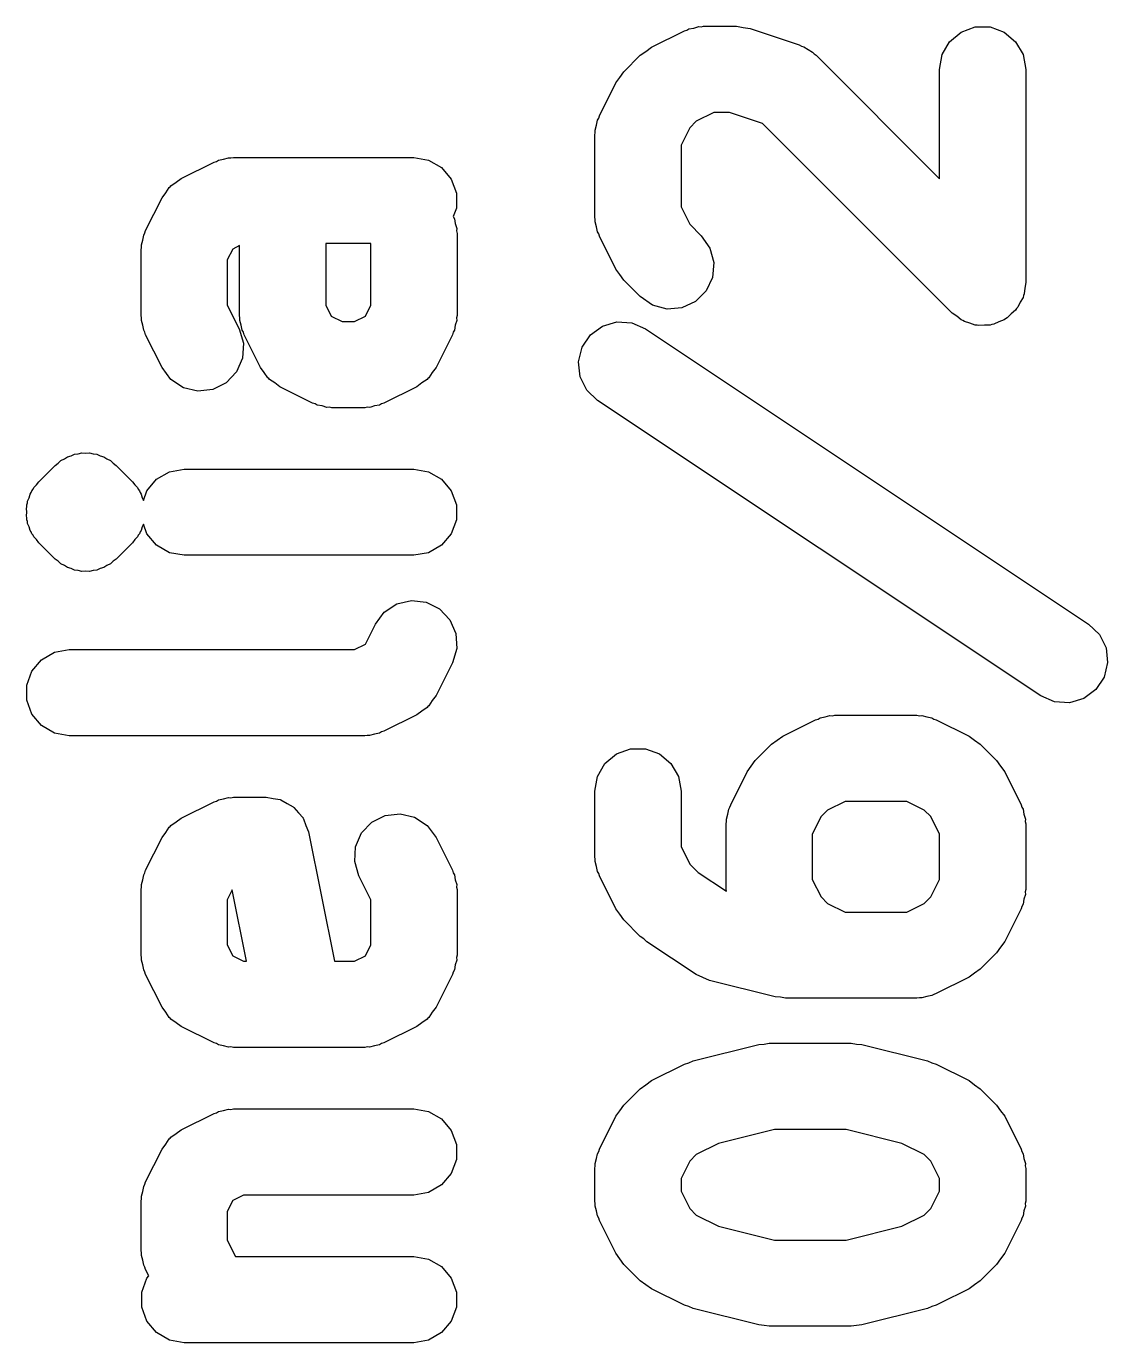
# Model space of a CAD drawing. Extents: x 25.3 to 49.5, y -85.5 to -24.8.
# Drawn here: x 27.352 to 29.742, y -82.155 to -79.243 of the extents above; entities that cross this region are included whole.
import ezdxf

# ---------------------------------------------------------------- set-up
doc = ezdxf.new("R2010")
doc.units = 0
doc.header["$MEASUREMENT"] = 0
doc.layers.add('BLACK', color=7, linetype='CONTINUOUS')

msp = doc.modelspace()

# ---------------------------------------------------------------- linework, layer by layer
at = {"layer": 'Black'}
for p, q in [((28.7338, -79.2898), (28.8064, -79.2535)), ((28.8064, -79.2535), (28.8116, -79.252)), ((28.8116, -79.252), (28.8164, -79.2492)), ((28.8164, -79.2492), (28.8274, -79.2473)), ((28.8274, -79.2473), (28.8381, -79.2441)), ((28.8381, -79.2441), (28.8436, -79.2444)), ((28.8436, -79.2444), (28.849, -79.2435)), ((28.849, -79.2435), (28.9215, -79.2435)), ((28.9215, -79.2435), (28.9366, -79.2461)), ((28.9366, -79.2461), (28.9516, -79.2484)), ((28.9516, -79.2484), (29.0605, -79.2846)), ((29.3928, -79.2775), (29.4182, -79.2562)), ((29.4182, -79.2562), (29.4493, -79.2449)), ((29.4493, -79.2449), (29.4824, -79.2449)), ((29.4824, -79.2449), (29.5134, -79.2562)), ((29.5134, -79.2562), (29.5388, -79.2775)), ((28.7215, -79.2989), (28.7338, -79.2898)), ((29.0605, -79.2846), (29.0653, -79.2872)), ((29.0653, -79.2872), (29.0706, -79.2887)), ((29.0706, -79.2887), (29.0798, -79.2951)), ((29.3763, -79.3061), (29.3928, -79.2775)), ((29.5388, -79.2775), (29.5553, -79.3061)), ((28.6727, -79.3439), (28.709, -79.3076)), ((28.709, -79.3076), (28.7215, -79.2989)), ((29.0798, -79.2951), (29.0896, -79.3004)), ((29.0896, -79.3004), (29.0932, -79.3045)), ((29.0932, -79.3045), (29.0977, -79.3076)), ((29.0977, -79.3076), (29.3706, -79.5805)), ((29.3706, -79.3387), (29.3763, -79.3061)), ((29.5553, -79.3061), (29.5611, -79.3387)), ((28.664, -79.3564), (28.6727, -79.3439)), ((29.3706, -79.5805), (29.3706, -79.3387)), ((29.5611, -79.3387), (29.5611, -79.8104)), ((28.6186, -79.4413), (28.6549, -79.3687)), ((28.6549, -79.3687), (28.664, -79.3564)), ((28.8714, -79.434), (28.8328, -79.4533)), ((28.9061, -79.434), (28.8714, -79.434)), ((28.9789, -79.4582), (28.9061, -79.434)), ((28.6092, -79.473), (28.6124, -79.4623)), ((28.6124, -79.4623), (28.6143, -79.4513)), ((28.6143, -79.4513), (28.6171, -79.4465)), ((28.6171, -79.4465), (28.6186, -79.4413)), ((28.8328, -79.4533), (28.8184, -79.4677)), ((29.3985, -79.8778), (28.9789, -79.4582)), ((28.6086, -79.4839), (28.6095, -79.4784)), ((28.6086, -79.6653), (28.6086, -79.4839)), ((28.6095, -79.4784), (28.6092, -79.473)), ((28.8184, -79.4677), (28.7991, -79.5063)), ((28.7991, -79.5063), (28.7991, -79.6428)), ((27.6942, -79.5801), (27.7668, -79.5438)), ((27.7668, -79.5438), (27.772, -79.5422)), ((27.772, -79.5422), (27.7768, -79.5395)), ((27.7768, -79.5395), (27.7878, -79.5376)), ((27.7878, -79.5376), (27.7985, -79.5344)), ((27.7985, -79.5344), (27.804, -79.5347)), ((27.804, -79.5347), (27.8094, -79.5337)), ((27.8094, -79.5337), (28.2085, -79.5337)), ((28.2085, -79.5337), (28.2411, -79.5395)), ((28.2411, -79.5395), (28.2697, -79.556)), ((27.683, -79.5884), (27.6942, -79.5801)), ((28.2697, -79.556), (28.291, -79.5814)), ((28.291, -79.5814), (28.3023, -79.6125)), ((27.6599, -79.6115), (27.6676, -79.5998)), ((27.6676, -79.5998), (27.6697, -79.5982)), ((27.6697, -79.5982), (27.6713, -79.5961)), ((27.6713, -79.5961), (27.683, -79.5884)), ((27.6153, -79.6953), (27.6516, -79.6227)), ((27.6516, -79.6227), (27.6599, -79.6115)), ((28.3023, -79.6125), (28.3023, -79.6455)), ((28.3023, -79.6455), (28.2954, -79.6645)), ((28.2954, -79.6645), (28.298, -79.669)), ((28.298, -79.669), (28.3, -79.68)), ((28.6095, -79.6707), (28.6086, -79.6653)), ((28.7991, -79.6428), (28.8184, -79.6814)), ((27.6138, -79.7005), (27.6153, -79.6953)), ((28.3, -79.68), (28.3031, -79.6907)), ((28.3031, -79.6907), (28.3028, -79.6962)), ((28.3028, -79.6962), (28.3038, -79.7016)), ((28.6092, -79.6762), (28.6095, -79.6707)), ((28.6124, -79.6869), (28.6092, -79.6762)), ((28.6143, -79.6979), (28.6124, -79.6869)), ((28.6171, -79.7026), (28.6143, -79.6979)), ((28.8184, -79.6814), (28.8437, -79.7068)), ((27.6059, -79.727), (27.6091, -79.7163)), ((27.6062, -79.7324), (27.6059, -79.727)), ((27.6091, -79.7163), (27.611, -79.7053)), ((27.611, -79.7053), (27.6138, -79.7005)), ((28.0135, -79.7242), (28.0135, -79.8605)), ((28.1133, -79.7242), (28.0135, -79.7242)), ((28.1133, -79.8605), (28.1133, -79.7242)), ((28.3038, -79.7016), (28.3038, -79.883)), ((28.6186, -79.7079), (28.6171, -79.7026)), ((28.6549, -79.7805), (28.6186, -79.7079)), ((28.8437, -79.7068), (28.8627, -79.7339)), ((27.6053, -79.7379), (27.6062, -79.7324)), ((27.6053, -79.883), (27.6053, -79.7379)), ((27.8078, -79.7363), (27.7958, -79.7603)), ((27.823, -79.7287), (27.8078, -79.7363)), ((27.823, -79.883), (27.823, -79.7287)), ((28.8627, -79.7339), (28.8713, -79.7658)), ((27.7958, -79.7603), (27.7958, -79.8605)), ((28.664, -79.7927), (28.6549, -79.7805)), ((28.8713, -79.7658), (28.8684, -79.7988)), ((28.6727, -79.8052), (28.664, -79.7927)), ((28.709, -79.8415), (28.6727, -79.8052)), ((28.8684, -79.7988), (28.8544, -79.8288)), ((29.5611, -79.8104), (29.5589, -79.8227)), ((28.7361, -79.8605), (28.709, -79.8415)), ((28.8544, -79.8288), (28.831, -79.8522)), ((29.5553, -79.843), (29.5491, -79.8538)), ((29.556, -79.8389), (29.5553, -79.843)), ((29.5578, -79.8351), (29.556, -79.8389)), ((29.5589, -79.8227), (29.5578, -79.8351)), ((27.7958, -79.8605), (27.822, -79.913)), ((28.0135, -79.8605), (28.0255, -79.8846)), ((28.1012, -79.8846), (28.1133, -79.8605)), ((28.7681, -79.869), (28.7361, -79.8605)), ((28.801, -79.8661), (28.7681, -79.869)), ((28.831, -79.8522), (28.801, -79.8661)), ((29.5388, -79.8717), (29.5292, -79.8797)), ((29.5409, -79.868), (29.5388, -79.8717)), ((29.5438, -79.8651), (29.5409, -79.868)), ((29.5491, -79.8538), (29.5438, -79.8651)), ((27.6062, -79.8884), (27.6053, -79.883)), ((27.6059, -79.8939), (27.6062, -79.8884)), ((27.6091, -79.9046), (27.6059, -79.8939)), ((27.8239, -79.8884), (27.823, -79.883)), ((27.8236, -79.8939), (27.8239, -79.8884)), ((27.8268, -79.9046), (27.8236, -79.8939)), ((28.0255, -79.8846), (28.0496, -79.8966)), ((28.0496, -79.8966), (28.0772, -79.8966)), ((28.0772, -79.8966), (28.1012, -79.8846)), ((28.3031, -79.8939), (28.3, -79.9046)), ((28.3038, -79.883), (28.3028, -79.8884)), ((28.3028, -79.8884), (28.3031, -79.8939)), ((28.6253, -79.9065), (28.6571, -79.8972)), ((28.6571, -79.8972), (28.6901, -79.8993)), ((28.6901, -79.8993), (28.7204, -79.9126)), ((29.4087, -79.8849), (29.3985, -79.8778)), ((29.4182, -79.8929), (29.4087, -79.8849)), ((29.4221, -79.8943), (29.4182, -79.8929)), ((29.4256, -79.8968), (29.4221, -79.8943)), ((29.4376, -79.9), (29.4256, -79.8968)), ((29.4493, -79.9042), (29.4376, -79.9)), ((29.4905, -79.9024), (29.4863, -79.9028)), ((29.5017, -79.8972), (29.4905, -79.9024)), ((29.5134, -79.8929), (29.5017, -79.8972)), ((29.5166, -79.8902), (29.5134, -79.8929)), ((29.5204, -79.8885), (29.5166, -79.8902)), ((29.5292, -79.8797), (29.5204, -79.8885)), ((27.611, -79.9156), (27.6091, -79.9046)), ((27.6138, -79.9203), (27.611, -79.9156)), ((27.6153, -79.9256), (27.6138, -79.9203)), ((27.6516, -79.9982), (27.6153, -79.9256)), ((27.822, -79.913), (27.8314, -79.9447)), ((27.8287, -79.9156), (27.8268, -79.9046)), ((27.8315, -79.9203), (27.8287, -79.9156)), ((27.833, -79.9256), (27.8315, -79.9203)), ((27.8693, -79.9982), (27.833, -79.9256)), ((28.2937, -79.9256), (28.2574, -79.9982)), ((28.2953, -79.9203), (28.2937, -79.9256)), ((28.298, -79.9156), (28.2953, -79.9203)), ((28.3, -79.9046), (28.298, -79.9156)), ((28.5803, -79.9536), (28.5987, -79.9261)), ((28.5987, -79.9261), (28.6253, -79.9065)), ((28.7204, -79.9126), (29.7001, -80.5657)), ((29.4535, -79.9042), (29.4493, -79.9042)), ((29.4575, -79.9053), (29.4535, -79.9042)), ((29.4699, -79.9042), (29.4575, -79.9053)), ((29.4824, -79.9042), (29.4699, -79.9042)), ((29.4863, -79.9028), (29.4824, -79.9042)), ((27.8314, -79.9447), (27.8294, -79.9777)), ((28.5725, -79.9857), (28.5803, -79.9536)), ((27.8294, -79.9777), (27.8163, -80.0081)), ((28.5761, -80.0186), (28.5725, -79.9857)), ((27.6713, -80.0247), (27.6516, -79.9982)), ((27.8163, -80.0081), (27.7935, -80.0321)), ((27.8776, -80.0094), (27.8693, -79.9982)), ((27.8853, -80.0211), (27.8776, -80.0094)), ((28.2491, -80.0094), (28.2414, -80.0211)), ((28.2574, -79.9982), (28.2491, -80.0094)), ((28.5908, -80.0483), (28.5761, -80.0186)), ((27.6989, -80.043), (27.6713, -80.0247)), ((27.7311, -80.0506), (27.6989, -80.043)), ((27.764, -80.0469), (27.7311, -80.0506)), ((27.7935, -80.0321), (27.764, -80.0469)), ((27.8875, -80.0226), (27.8853, -80.0211)), ((27.889, -80.0247), (27.8875, -80.0226)), ((27.9007, -80.0324), (27.889, -80.0247)), ((27.9119, -80.0408), (27.9007, -80.0324)), ((27.9845, -80.0771), (27.9119, -80.0408)), ((28.2148, -80.0408), (28.1423, -80.0771)), ((28.226, -80.0324), (28.2148, -80.0408)), ((28.2377, -80.0247), (28.226, -80.0324)), ((28.2393, -80.0226), (28.2377, -80.0247)), ((28.2414, -80.0211), (28.2393, -80.0226)), ((27.9898, -80.0786), (27.9845, -80.0771)), ((28.1423, -80.0771), (28.137, -80.0786)), ((28.6147, -80.0711), (28.5908, -80.0483)), ((29.5944, -80.7243), (28.6147, -80.0711)), ((27.9945, -80.0814), (27.9898, -80.0786)), ((28.0055, -80.0833), (27.9945, -80.0814)), ((28.0162, -80.0865), (28.0055, -80.0833)), ((28.0217, -80.0862), (28.0162, -80.0865)), ((28.0271, -80.0871), (28.0217, -80.0862)), ((28.0997, -80.0871), (28.0271, -80.0871)), ((28.1051, -80.0862), (28.0997, -80.0871)), ((28.1105, -80.0865), (28.1051, -80.0862)), ((28.1133, -80.0857), (28.1105, -80.0865)), ((28.1212, -80.0833), (28.1133, -80.0857)), ((28.1322, -80.0814), (28.1212, -80.0833)), ((28.137, -80.0786), (28.1322, -80.0814)), ((27.4425, -80.1958), (27.4506, -80.1937)), ((27.4506, -80.1937), (27.4581, -80.1901)), ((27.4581, -80.1901), (27.4664, -80.1894)), ((27.4664, -80.1894), (27.4745, -80.1873)), ((27.4745, -80.1873), (27.4828, -80.188)), ((27.4828, -80.188), (27.4911, -80.1873)), ((27.4911, -80.1873), (27.4992, -80.1894)), ((27.4992, -80.1894), (27.5075, -80.1901)), ((27.5075, -80.1901), (27.515, -80.1937)), ((27.515, -80.1937), (27.5231, -80.1958)), ((27.3792, -80.2511), (27.4154, -80.2148)), ((27.4154, -80.2148), (27.4223, -80.21)), ((27.4223, -80.21), (27.4282, -80.2041)), ((27.4282, -80.2041), (27.4357, -80.2006)), ((27.4357, -80.2006), (27.4425, -80.1958)), ((27.5231, -80.1958), (27.5299, -80.2006)), ((27.5299, -80.2006), (27.5374, -80.2041)), ((27.5374, -80.2041), (27.5433, -80.21)), ((27.5433, -80.21), (27.5502, -80.2148)), ((27.5502, -80.2148), (27.5864, -80.2511)), ((27.3744, -80.2579), (27.3792, -80.2511)), ((27.5864, -80.2511), (27.5912, -80.2579)), ((27.618, -80.2708), (27.6393, -80.2455)), ((27.6393, -80.2455), (27.6679, -80.2289)), ((27.6679, -80.2289), (27.7005, -80.2232)), ((27.7005, -80.2232), (28.2085, -80.2232)), ((28.2085, -80.2232), (28.2411, -80.2289)), ((28.2411, -80.2289), (28.2697, -80.2455)), ((28.2697, -80.2455), (28.291, -80.2708)), ((27.358, -80.2862), (27.3602, -80.2782)), ((27.3602, -80.2782), (27.3626, -80.2747)), ((27.3626, -80.2747), (27.364, -80.2708)), ((27.364, -80.2708), (27.3667, -80.2676)), ((27.3667, -80.2676), (27.3685, -80.2638)), ((27.3685, -80.2638), (27.3744, -80.2579)), ((27.5912, -80.2579), (27.5971, -80.2638)), ((27.5971, -80.2638), (27.5989, -80.2676)), ((27.5989, -80.2676), (27.6016, -80.2708)), ((27.6016, -80.2708), (27.603, -80.2747)), ((27.603, -80.2747), (27.6054, -80.2782)), ((27.6054, -80.2782), (27.6076, -80.2862)), ((27.6103, -80.2921), (27.618, -80.2708)), ((28.291, -80.2708), (28.3023, -80.3019)), ((27.3516, -80.3101), (27.3527, -80.3061)), ((27.3524, -80.3184), (27.3516, -80.3101)), ((27.3527, -80.3019), (27.3541, -80.2979)), ((27.3527, -80.3061), (27.3527, -80.3019)), ((27.3541, -80.2979), (27.3545, -80.2938)), ((27.3545, -80.2938), (27.358, -80.2862)), ((27.6076, -80.2862), (27.6103, -80.2921)), ((28.3023, -80.3019), (28.3023, -80.335)), ((27.3516, -80.3267), (27.3524, -80.3184)), ((27.3527, -80.3308), (27.3516, -80.3267)), ((27.3527, -80.335), (27.3527, -80.3308)), ((27.3541, -80.3389), (27.3527, -80.335)), ((27.3545, -80.3431), (27.3541, -80.3389)), ((28.3023, -80.335), (28.291, -80.3661)), ((27.358, -80.3506), (27.3545, -80.3431)), ((27.3602, -80.3587), (27.358, -80.3506)), ((27.3626, -80.3621), (27.3602, -80.3587)), ((27.364, -80.3661), (27.3626, -80.3621)), ((27.3667, -80.3693), (27.364, -80.3661)), ((27.6016, -80.3661), (27.5989, -80.3693)), ((27.603, -80.3621), (27.6016, -80.3661)), ((27.6054, -80.3587), (27.603, -80.3621)), ((27.6076, -80.3506), (27.6054, -80.3587)), ((27.6103, -80.3448), (27.6076, -80.3506)), ((27.618, -80.3661), (27.6103, -80.3448)), ((27.6393, -80.3914), (27.618, -80.3661)), ((28.291, -80.3661), (28.2697, -80.3914)), ((27.3685, -80.3731), (27.3667, -80.3693)), ((27.3744, -80.379), (27.3685, -80.3731)), ((27.3792, -80.3858), (27.3744, -80.379)), ((27.4154, -80.4221), (27.3792, -80.3858)), ((27.5864, -80.3858), (27.5502, -80.4221)), ((27.5912, -80.379), (27.5864, -80.3858)), ((27.5971, -80.3731), (27.5912, -80.379)), ((27.5989, -80.3693), (27.5971, -80.3731)), ((27.6679, -80.4079), (27.6393, -80.3914)), ((28.2697, -80.3914), (28.2411, -80.4079)), ((27.4223, -80.4268), (27.4154, -80.4221)), ((27.5502, -80.4221), (27.5433, -80.4268)), ((27.7005, -80.4137), (27.6679, -80.4079)), ((28.2085, -80.4137), (27.7005, -80.4137)), ((28.2411, -80.4079), (28.2085, -80.4137)), ((27.4282, -80.4327), (27.4223, -80.4268)), ((27.4357, -80.4363), (27.4282, -80.4327)), ((27.4425, -80.441), (27.4357, -80.4363)), ((27.4506, -80.4432), (27.4425, -80.441)), ((27.4581, -80.4467), (27.4506, -80.4432)), ((27.4664, -80.4474), (27.4581, -80.4467)), ((27.4745, -80.4496), (27.4664, -80.4474)), ((27.4828, -80.4489), (27.4745, -80.4496)), ((27.4911, -80.4496), (27.4828, -80.4489)), ((27.4992, -80.4474), (27.4911, -80.4496)), ((27.5075, -80.4467), (27.4992, -80.4474)), ((27.515, -80.4432), (27.5075, -80.4467)), ((27.5231, -80.441), (27.515, -80.4432)), ((27.5299, -80.4363), (27.5231, -80.441)), ((27.5374, -80.4327), (27.5299, -80.4363)), ((27.5433, -80.4268), (27.5374, -80.4327)), ((28.1706, -80.5213), (28.2028, -80.5136)), ((28.2028, -80.5136), (28.2357, -80.5174)), ((28.1233, -80.5661), (28.143, -80.5395)), ((28.143, -80.5395), (28.1706, -80.5213)), ((28.2357, -80.5174), (28.2653, -80.5322)), ((28.2653, -80.5322), (28.288, -80.5562)), ((28.1012, -80.6103), (28.1233, -80.5661)), ((28.288, -80.5562), (28.3012, -80.5866)), ((29.7001, -80.5657), (29.724, -80.5886)), ((28.3012, -80.5866), (28.3031, -80.6196)), ((29.724, -80.5886), (29.7387, -80.6183)), ((27.3853, -80.6446), (27.4139, -80.6281)), ((27.4139, -80.6281), (27.4465, -80.6223)), ((27.4465, -80.6223), (28.0772, -80.6223)), ((28.0772, -80.6223), (28.1012, -80.6103)), ((28.3031, -80.6196), (28.2937, -80.6513)), ((29.7387, -80.6183), (29.7423, -80.6511)), ((27.364, -80.6699), (27.3853, -80.6446)), ((28.2937, -80.6513), (28.2574, -80.7239)), ((29.7423, -80.6511), (29.7345, -80.6833)), ((27.3527, -80.701), (27.364, -80.6699)), ((29.7345, -80.6833), (29.7161, -80.7108)), ((27.3527, -80.7341), (27.3527, -80.701)), ((29.7161, -80.7108), (29.6895, -80.7304)), ((27.364, -80.7652), (27.3527, -80.7341)), ((28.2414, -80.7468), (28.2393, -80.7483)), ((28.2491, -80.7351), (28.2414, -80.7468)), ((28.2574, -80.7239), (28.2491, -80.7351)), ((29.6247, -80.7375), (29.5944, -80.7243)), ((29.6577, -80.7397), (29.6247, -80.7375)), ((29.6895, -80.7304), (29.6577, -80.7397)), ((27.3853, -80.7905), (27.364, -80.7652)), ((28.2148, -80.7665), (28.1423, -80.8028)), ((28.2261, -80.7582), (28.2148, -80.7665)), ((28.2377, -80.7505), (28.2261, -80.7582)), ((28.2393, -80.7483), (28.2377, -80.7505)), ((29.0966, -80.7775), (29.1019, -80.776)), ((29.1019, -80.776), (29.1067, -80.7732)), ((29.1067, -80.7732), (29.1177, -80.7713)), ((29.1177, -80.7713), (29.1284, -80.7681)), ((29.1284, -80.7681), (29.1338, -80.7684)), ((29.1338, -80.7684), (29.1392, -80.7675)), ((29.1392, -80.7675), (29.3207, -80.7675)), ((29.3207, -80.7675), (29.3261, -80.7684)), ((29.3261, -80.7684), (29.3316, -80.7681)), ((29.3316, -80.7681), (29.3423, -80.7713)), ((29.3423, -80.7713), (29.3532, -80.7732)), ((29.3532, -80.7732), (29.358, -80.776)), ((29.358, -80.776), (29.3633, -80.7775)), ((27.4139, -80.8071), (27.3853, -80.7905)), ((28.137, -80.8043), (28.1322, -80.8071)), ((28.1423, -80.8028), (28.137, -80.8043)), ((29.0241, -80.8138), (29.0966, -80.7775)), ((29.3633, -80.7775), (29.4358, -80.8138)), ((27.4465, -80.8128), (27.4139, -80.8071)), ((28.0997, -80.8128), (27.4465, -80.8128)), ((28.1051, -80.8119), (28.0997, -80.8128)), ((28.1105, -80.8122), (28.1051, -80.8119)), ((28.1212, -80.809), (28.1105, -80.8122)), ((28.1322, -80.8071), (28.1212, -80.809)), ((28.963, -80.8679), (28.9993, -80.8316)), ((28.9993, -80.8316), (29.0118, -80.8229)), ((29.0118, -80.8229), (29.0241, -80.8138)), ((29.4358, -80.8138), (29.4481, -80.8229)), ((29.4481, -80.8229), (29.4606, -80.8316)), ((29.4606, -80.8316), (29.4969, -80.8679)), ((28.6308, -80.8741), (28.6562, -80.8528)), ((28.6562, -80.8528), (28.6873, -80.8415)), ((28.6873, -80.8415), (28.7204, -80.8415)), ((28.7204, -80.8415), (28.7514, -80.8528)), ((28.7514, -80.8528), (28.7768, -80.8741)), ((28.6143, -80.9027), (28.6308, -80.8741)), ((28.7768, -80.8741), (28.7933, -80.9027)), ((28.9452, -80.8927), (28.9543, -80.8804)), ((28.9543, -80.8804), (28.963, -80.8679)), ((29.4969, -80.8679), (29.5056, -80.8804)), ((29.5056, -80.8804), (29.5147, -80.8927)), ((28.6086, -80.9353), (28.6143, -80.9027)), ((28.7933, -80.9027), (28.7991, -80.9353)), ((28.9089, -80.9653), (28.9452, -80.8927)), ((29.5147, -80.8927), (29.551, -80.9653)), ((27.7878, -80.9527), (27.7985, -80.9495)), ((27.7985, -80.9495), (27.804, -80.9498)), ((27.804, -80.9498), (27.8094, -80.9489)), ((27.8094, -80.9489), (27.8819, -80.9489)), ((27.8819, -80.9489), (27.8972, -80.9516)), ((28.6086, -81.0804), (28.6086, -80.9353)), ((28.7991, -80.9353), (28.7991, -81.0579)), ((27.6942, -80.9952), (27.7668, -80.9589)), ((27.7668, -80.9589), (27.772, -80.9574)), ((27.772, -80.9574), (27.7768, -80.9546)), ((27.7768, -80.9546), (27.7878, -80.9527)), ((27.8972, -80.9516), (27.9125, -80.9539)), ((27.9125, -80.9539), (27.9134, -80.9544)), ((27.9134, -80.9544), (27.9145, -80.9546)), ((27.9145, -80.9546), (27.9279, -80.9624)), ((27.9279, -80.9624), (27.9415, -80.9698)), ((27.9415, -80.9698), (27.9422, -80.9706)), ((27.9422, -80.9706), (27.9432, -80.9712)), ((27.9432, -80.9712), (27.9531, -80.983)), ((28.9027, -80.9863), (28.9046, -80.9753)), ((28.9046, -80.9753), (28.9073, -80.9705)), ((28.9073, -80.9705), (28.9089, -80.9653)), ((29.1231, -80.9773), (29.1087, -80.9917)), ((29.1617, -80.958), (29.1231, -80.9773)), ((29.2982, -80.958), (29.1617, -80.958)), ((29.3368, -80.9773), (29.2982, -80.958)), ((29.3512, -80.9917), (29.3368, -80.9773)), ((29.551, -80.9653), (29.5526, -80.9705)), ((29.5526, -80.9705), (29.5553, -80.9753)), ((29.5553, -80.9753), (29.5573, -80.9863)), ((27.6713, -81.0113), (27.683, -81.0036)), ((27.683, -81.0036), (27.6942, -80.9952)), ((27.9531, -80.983), (27.9633, -80.9946)), ((27.9633, -80.9946), (27.9637, -80.9957)), ((27.9637, -80.9957), (27.9644, -80.9965)), ((27.9644, -80.9965), (27.9697, -81.0111)), ((28.0927, -81.0279), (28.1155, -81.0039)), ((28.1155, -81.0039), (28.1451, -80.9891)), ((28.1451, -80.9891), (28.1779, -80.9853)), ((28.1779, -80.9853), (28.2101, -80.993)), ((28.2101, -80.993), (28.2377, -81.0113)), ((28.8988, -81.0079), (28.8998, -81.0024)), ((28.8988, -81.153), (28.8988, -81.0079)), ((28.8995, -80.997), (28.9027, -80.9863)), ((28.8998, -81.0024), (28.8995, -80.997)), ((29.1087, -80.9917), (29.0893, -81.0303)), ((29.3706, -81.0303), (29.3512, -80.9917)), ((29.5573, -80.9863), (29.5604, -80.997)), ((29.5604, -80.997), (29.5601, -81.0024)), ((29.5601, -81.0024), (29.5611, -81.0079)), ((29.5611, -81.0079), (29.5611, -81.153)), ((27.6153, -81.1104), (27.6516, -81.0378)), ((27.6516, -81.0378), (27.6599, -81.0266)), ((27.6599, -81.0266), (27.6676, -81.0149)), ((27.6676, -81.0149), (27.6697, -81.0134)), ((27.6697, -81.0134), (27.6713, -81.0113)), ((27.9697, -81.0111), (27.9753, -81.0255)), ((27.9753, -81.0255), (28.0326, -81.3117)), ((28.0796, -81.0583), (28.0927, -81.0279)), ((28.2377, -81.0113), (28.2574, -81.0378)), ((28.2574, -81.0378), (28.2937, -81.1104)), ((29.0893, -81.0303), (29.0893, -81.1305)), ((29.3706, -81.1305), (29.3706, -81.0303)), ((28.0776, -81.0913), (28.0796, -81.0583)), ((28.7991, -81.0579), (28.8184, -81.0966)), ((28.087, -81.123), (28.0776, -81.0913)), ((28.6095, -81.0858), (28.6086, -81.0804)), ((28.6092, -81.0913), (28.6095, -81.0858)), ((28.6124, -81.102), (28.6092, -81.0913)), ((27.6091, -81.1314), (27.611, -81.1204)), ((27.611, -81.1204), (27.6138, -81.1157)), ((27.6138, -81.1157), (27.6153, -81.1104)), ((28.1133, -81.1755), (28.087, -81.123)), ((28.2937, -81.1104), (28.2953, -81.1157)), ((28.2953, -81.1157), (28.298, -81.1204)), ((28.298, -81.1204), (28.3, -81.1314)), ((28.6143, -81.113), (28.6124, -81.102)), ((28.6171, -81.1178), (28.6143, -81.113)), ((28.6186, -81.123), (28.6171, -81.1178)), ((28.6549, -81.1956), (28.6186, -81.123)), ((28.8184, -81.0966), (28.8371, -81.1153)), ((28.8371, -81.1153), (28.8995, -81.1569)), ((27.6053, -81.153), (27.6062, -81.1476)), ((27.6053, -81.2981), (27.6053, -81.153)), ((27.6059, -81.1421), (27.6091, -81.1314)), ((27.6062, -81.1476), (27.6059, -81.1421)), ((27.8067, -81.1536), (27.7958, -81.1755)), ((27.8383, -81.3117), (27.8067, -81.1536)), ((28.3, -81.1314), (28.3031, -81.1421)), ((28.3031, -81.1421), (28.3028, -81.1476)), ((28.3028, -81.1476), (28.3038, -81.153)), ((28.3038, -81.153), (28.3038, -81.2981)), ((28.8995, -81.1569), (28.8988, -81.153)), ((29.0893, -81.1305), (29.1087, -81.1691)), ((29.3512, -81.1691), (29.3706, -81.1305)), ((29.5611, -81.153), (29.5601, -81.1584)), ((27.7958, -81.1755), (27.7958, -81.2757)), ((28.1133, -81.2757), (28.1133, -81.1755)), ((29.1087, -81.1691), (29.1231, -81.1836)), ((29.1231, -81.1836), (29.1617, -81.2029)), ((29.2982, -81.2029), (29.3368, -81.1836)), ((29.3368, -81.1836), (29.3512, -81.1691)), ((29.5573, -81.1746), (29.5553, -81.1856)), ((29.5604, -81.1639), (29.5573, -81.1746)), ((29.5601, -81.1584), (29.5604, -81.1639)), ((28.664, -81.2078), (28.6549, -81.1956)), ((28.6727, -81.2203), (28.664, -81.2078)), ((29.1617, -81.2029), (29.2982, -81.2029)), ((29.551, -81.1956), (29.5147, -81.2682)), ((29.5526, -81.1903), (29.551, -81.1956)), ((29.5553, -81.1856), (29.5526, -81.1903)), ((28.709, -81.2566), (28.6727, -81.2203)), ((28.7167, -81.262), (28.709, -81.2566)), ((28.7236, -81.2685), (28.7167, -81.262)), ((28.8324, -81.3411), (28.7236, -81.2685)), ((29.5147, -81.2682), (29.5056, -81.2804)), ((27.6062, -81.3036), (27.6053, -81.2981)), ((27.7958, -81.2757), (27.8078, -81.2997)), ((27.8078, -81.2997), (27.8319, -81.3117)), ((28.0772, -81.3117), (28.1012, -81.2997)), ((28.1012, -81.2997), (28.1133, -81.2757)), ((28.3038, -81.2981), (28.3028, -81.3035)), ((29.4969, -81.2929), (29.4606, -81.3292)), ((29.5056, -81.2804), (29.4969, -81.2929)), ((27.6059, -81.309), (27.6062, -81.3036)), ((27.6091, -81.3197), (27.6059, -81.309)), ((27.611, -81.3307), (27.6091, -81.3197)), ((27.8319, -81.3117), (27.8383, -81.3117)), ((28.0326, -81.3117), (28.0772, -81.3117)), ((28.3, -81.3197), (28.298, -81.3307)), ((28.3031, -81.309), (28.3, -81.3197)), ((28.3028, -81.3035), (28.3031, -81.309)), ((29.4606, -81.3292), (29.4481, -81.338)), ((27.6138, -81.3355), (27.611, -81.3307)), ((27.6153, -81.3407), (27.6138, -81.3355)), ((27.6516, -81.4133), (27.6153, -81.3407)), ((28.2937, -81.3407), (28.2574, -81.4133)), ((28.2953, -81.3355), (28.2937, -81.3407)), ((28.298, -81.3307), (28.2953, -81.3355)), ((28.8473, -81.3476), (28.8324, -81.3411)), ((28.8621, -81.3543), (28.8473, -81.3476)), ((29.0073, -81.3905), (28.8621, -81.3543)), ((29.4358, -81.347), (29.3633, -81.3833)), ((29.4481, -81.338), (29.4358, -81.347)), ((29.3532, -81.3876), (29.3423, -81.3896)), ((29.358, -81.3849), (29.3532, -81.3876)), ((29.3633, -81.3833), (29.358, -81.3849)), ((27.6599, -81.4245), (27.6516, -81.4133)), ((28.2574, -81.4133), (28.2491, -81.4245)), ((29.0189, -81.3914), (29.0073, -81.3905)), ((29.0304, -81.3934), (29.0189, -81.3914)), ((29.3207, -81.3934), (29.0304, -81.3934)), ((29.3261, -81.3924), (29.3207, -81.3934)), ((29.3316, -81.3928), (29.3261, -81.3924)), ((29.3423, -81.3896), (29.3316, -81.3928)), ((27.6676, -81.4362), (27.6599, -81.4245)), ((27.6697, -81.4378), (27.6676, -81.4362)), ((27.6713, -81.4399), (27.6697, -81.4378)), ((27.683, -81.4476), (27.6713, -81.4399)), ((28.2377, -81.4399), (28.226, -81.4476)), ((28.2393, -81.4378), (28.2377, -81.4399)), ((28.2414, -81.4362), (28.2393, -81.4378)), ((28.2491, -81.4245), (28.2414, -81.4362)), ((27.6942, -81.4559), (27.683, -81.4476)), ((27.7668, -81.4922), (27.6942, -81.4559)), ((28.2148, -81.4559), (28.1423, -81.4922)), ((28.226, -81.4476), (28.2148, -81.4559)), ((27.772, -81.4938), (27.7668, -81.4922)), ((27.7768, -81.4965), (27.772, -81.4938)), ((27.7878, -81.4984), (27.7768, -81.4965)), ((27.7985, -81.5016), (27.7878, -81.4984)), ((27.804, -81.5013), (27.7985, -81.5016)), ((27.8094, -81.5022), (27.804, -81.5013)), ((28.0997, -81.5022), (27.8094, -81.5022)), ((28.1051, -81.5013), (28.0997, -81.5022)), ((28.1105, -81.5016), (28.1051, -81.5013)), ((28.1212, -81.4984), (28.1105, -81.5016)), ((28.1322, -81.4965), (28.1212, -81.4984)), ((28.137, -81.4938), (28.1322, -81.4965)), ((28.1423, -81.4922), (28.137, -81.4938)), ((28.8259, -81.5323), (28.971, -81.496)), ((28.971, -81.496), (28.9826, -81.4952)), ((28.9826, -81.4952), (28.9941, -81.4932)), ((28.9941, -81.4932), (29.1755, -81.4932)), ((29.1755, -81.4932), (29.187, -81.4952)), ((29.187, -81.4952), (29.1986, -81.496)), ((29.1986, -81.496), (29.3438, -81.5323)), ((28.8163, -81.5365), (28.8259, -81.5323)), ((29.3438, -81.5323), (29.3533, -81.5365)), ((28.7338, -81.5758), (28.8064, -81.5395)), ((28.8064, -81.5395), (28.8163, -81.5365)), ((29.3533, -81.5365), (29.3633, -81.5395)), ((29.3633, -81.5395), (29.4358, -81.5758)), ((28.709, -81.5936), (28.7215, -81.5849)), ((28.7215, -81.5849), (28.7338, -81.5758)), ((29.4358, -81.5758), (29.4481, -81.5849)), ((29.4481, -81.5849), (29.4606, -81.5936)), ((28.6727, -81.6299), (28.709, -81.5936)), ((29.4606, -81.5936), (29.4969, -81.6299)), ((27.6942, -81.6847), (27.7668, -81.6484)), ((27.7668, -81.6484), (27.772, -81.6468)), ((27.772, -81.6468), (27.7768, -81.6441)), ((27.7768, -81.6441), (27.7878, -81.6421)), ((27.7878, -81.6421), (27.7985, -81.6389)), ((27.7985, -81.6389), (27.804, -81.6393)), ((27.804, -81.6393), (27.8094, -81.6383)), ((27.8094, -81.6383), (28.2085, -81.6383)), ((28.2085, -81.6383), (28.2411, -81.6441)), ((28.2411, -81.6441), (28.2697, -81.6606)), ((28.6549, -81.6547), (28.664, -81.6424)), ((28.664, -81.6424), (28.6727, -81.6299)), ((29.4969, -81.6299), (29.5056, -81.6424)), ((29.5056, -81.6424), (29.5147, -81.6547)), ((28.2697, -81.6606), (28.291, -81.6859)), ((28.6186, -81.7273), (28.6549, -81.6547)), ((29.5147, -81.6547), (29.551, -81.7273)), ((27.6599, -81.716), (27.6676, -81.7044)), ((27.6676, -81.7044), (27.6697, -81.7028)), ((27.6697, -81.7028), (27.6713, -81.7007)), ((27.6713, -81.7007), (27.683, -81.693)), ((27.683, -81.693), (27.6942, -81.6847)), ((28.291, -81.6859), (28.3023, -81.717)), ((29.0058, -81.6837), (28.8822, -81.7146)), ((29.1638, -81.6837), (29.0058, -81.6837)), ((29.2874, -81.7146), (29.1638, -81.6837)), ((27.6153, -81.7998), (27.6516, -81.7273)), ((27.6516, -81.7273), (27.6599, -81.716)), ((28.3023, -81.717), (28.3023, -81.7501)), ((28.6143, -81.7373), (28.6171, -81.7325)), ((28.6171, -81.7325), (28.6186, -81.7273)), ((28.8822, -81.7146), (28.8328, -81.7393)), ((29.3368, -81.7393), (29.2874, -81.7146)), ((29.551, -81.7273), (29.5526, -81.7325)), ((29.5526, -81.7325), (29.5553, -81.7373)), ((28.3023, -81.7501), (28.291, -81.7812)), ((28.6086, -81.7699), (28.6095, -81.7644)), ((28.6092, -81.759), (28.6124, -81.7483)), ((28.6095, -81.7644), (28.6092, -81.759)), ((28.6124, -81.7483), (28.6143, -81.7373)), ((28.8184, -81.7537), (28.7991, -81.7923)), ((28.8328, -81.7393), (28.8184, -81.7537)), ((29.3512, -81.7537), (29.3368, -81.7393)), ((29.3706, -81.7923), (29.3512, -81.7537)), ((29.5553, -81.7373), (29.5573, -81.7483)), ((29.5573, -81.7483), (29.5604, -81.759)), ((29.5604, -81.759), (29.5601, -81.7644)), ((29.5601, -81.7644), (29.5611, -81.7699)), ((28.291, -81.7812), (28.2697, -81.8065)), ((28.6086, -81.8424), (28.6086, -81.7699)), ((28.7991, -81.7923), (28.7991, -81.8199)), ((29.3706, -81.8199), (29.3706, -81.7923)), ((29.5611, -81.7699), (29.5611, -81.8424)), ((27.6059, -81.8315), (27.6091, -81.8208)), ((27.6091, -81.8208), (27.611, -81.8099)), ((27.611, -81.8099), (27.6138, -81.8051)), ((27.6138, -81.8051), (27.6153, -81.7998)), ((28.2411, -81.8231), (28.2085, -81.8288)), ((28.2697, -81.8065), (28.2411, -81.8231)), ((28.7991, -81.8199), (28.8184, -81.8586)), ((29.3512, -81.8586), (29.3706, -81.8199)), ((27.6053, -81.8424), (27.6062, -81.837)), ((27.6053, -81.9513), (27.6053, -81.8424)), ((27.6062, -81.837), (27.6059, -81.8315)), ((27.8078, -81.8409), (27.7958, -81.8649)), ((27.8319, -81.8288), (27.8078, -81.8409)), ((28.2085, -81.8288), (27.8319, -81.8288)), ((28.6095, -81.8478), (28.6086, -81.8424)), ((28.6092, -81.8533), (28.6095, -81.8478)), ((28.6124, -81.864), (28.6092, -81.8533)), ((29.5604, -81.8533), (29.5573, -81.864)), ((29.5611, -81.8424), (29.5601, -81.8478)), ((29.5601, -81.8478), (29.5604, -81.8533)), ((27.7958, -81.8649), (27.7958, -81.9288)), ((28.6143, -81.875), (28.6124, -81.864)), ((28.6171, -81.8798), (28.6143, -81.875)), ((28.6186, -81.885), (28.6171, -81.8798)), ((28.8184, -81.8586), (28.8328, -81.873)), ((28.8328, -81.873), (28.8822, -81.8977)), ((29.2874, -81.8977), (29.3368, -81.873)), ((29.3368, -81.873), (29.3512, -81.8586)), ((29.5526, -81.8798), (29.551, -81.885)), ((29.5553, -81.875), (29.5526, -81.8798)), ((29.5573, -81.864), (29.5553, -81.875)), ((28.6549, -81.9576), (28.6186, -81.885)), ((28.8822, -81.8977), (29.0058, -81.9286)), ((29.1638, -81.9286), (29.2874, -81.8977)), ((29.551, -81.885), (29.5147, -81.9576)), ((27.7958, -81.9288), (27.8138, -81.9649)), ((29.0058, -81.9286), (29.1638, -81.9286)), ((27.6062, -81.9567), (27.6053, -81.9513)), ((27.6059, -81.9622), (27.6062, -81.9567)), ((27.6091, -81.9729), (27.6059, -81.9622)), ((27.8138, -81.9649), (28.2085, -81.9649)), ((28.2085, -81.9649), (28.2411, -81.9706)), ((28.664, -81.9698), (28.6549, -81.9576)), ((28.6727, -81.9823), (28.664, -81.9698)), ((29.5056, -81.9698), (29.4969, -81.9823)), ((29.5147, -81.9576), (29.5056, -81.9698)), ((27.611, -81.9839), (27.6091, -81.9729)), ((27.6138, -81.9886), (27.611, -81.9839)), ((27.6153, -81.9939), (27.6138, -81.9886)), ((27.6222, -82.0076), (27.6153, -81.9939)), ((28.2411, -81.9706), (28.2697, -81.9872)), ((28.2697, -81.9872), (28.291, -82.0125)), ((28.709, -82.0186), (28.6727, -81.9823)), ((29.4969, -81.9823), (29.4606, -82.0186)), ((27.6067, -82.0436), (27.618, -82.0125)), ((27.618, -82.0125), (27.6222, -82.0076)), ((28.291, -82.0125), (28.3023, -82.0436)), ((28.7215, -82.0274), (28.709, -82.0186)), ((28.7338, -82.0365), (28.7215, -82.0274)), ((29.4481, -82.0274), (29.4358, -82.0365)), ((29.4606, -82.0186), (29.4481, -82.0274)), ((27.6067, -82.0767), (27.6067, -82.0436)), ((28.3023, -82.0436), (28.3023, -82.0767)), ((28.8064, -82.0728), (28.7338, -82.0365)), ((29.4358, -82.0365), (29.3706, -82.0691)), ((27.618, -82.1078), (27.6067, -82.0767)), ((28.3023, -82.0767), (28.291, -82.1078)), ((28.8163, -82.0757), (28.8064, -82.0728)), ((28.8259, -82.08), (28.8163, -82.0757)), ((28.971, -82.1163), (28.8259, -82.08)), ((29.3438, -82.08), (29.1986, -82.1163)), ((29.3533, -82.0757), (29.3438, -82.08)), ((29.3633, -82.0728), (29.3533, -82.0757)), ((29.3706, -82.0691), (29.3633, -82.0728)), ((27.6393, -82.1331), (27.618, -82.1078)), ((28.291, -82.1078), (28.2697, -82.1331)), ((27.6679, -82.1496), (27.6393, -82.1331)), ((28.2697, -82.1331), (28.2411, -82.1496)), ((28.9826, -82.1171), (28.971, -82.1163)), ((28.9941, -82.1191), (28.9826, -82.1171)), ((29.1755, -82.1191), (28.9941, -82.1191)), ((29.187, -82.1171), (29.1755, -82.1191)), ((29.1986, -82.1163), (29.187, -82.1171)), ((27.7005, -82.1554), (27.6679, -82.1496)), ((28.2085, -82.1554), (27.7005, -82.1554)), ((28.2411, -82.1496), (28.2085, -82.1554))]:
    msp.add_line(p, q, dxfattribs=at)

doc.saveas('drawing.dxf')
